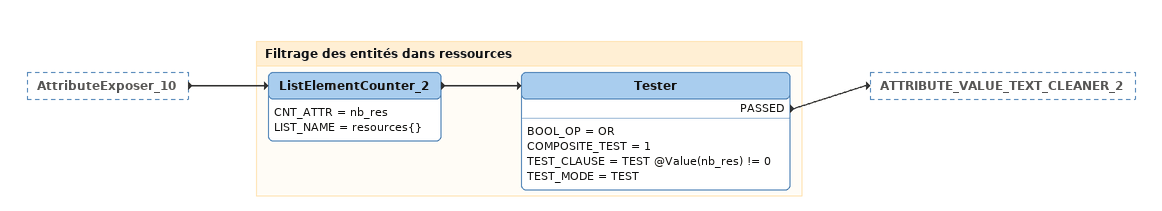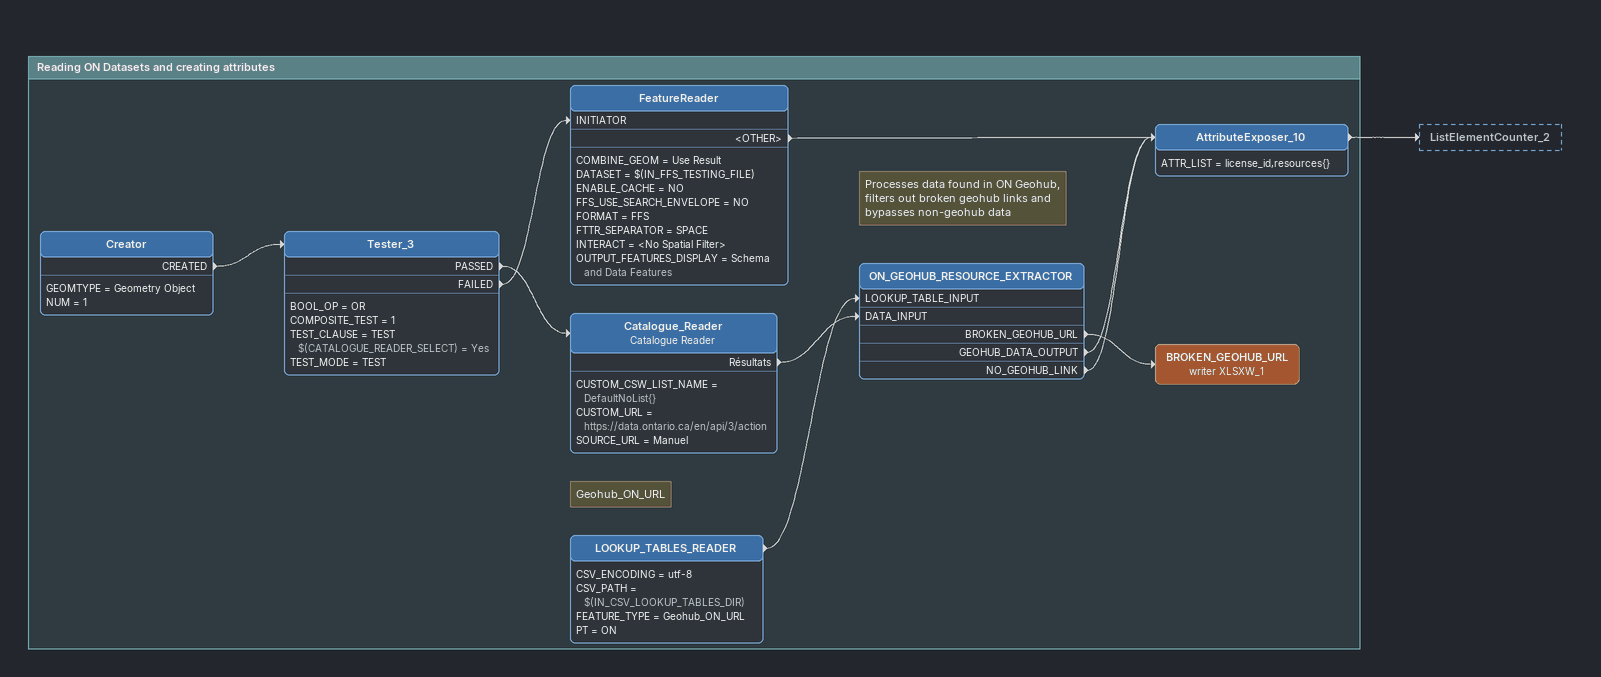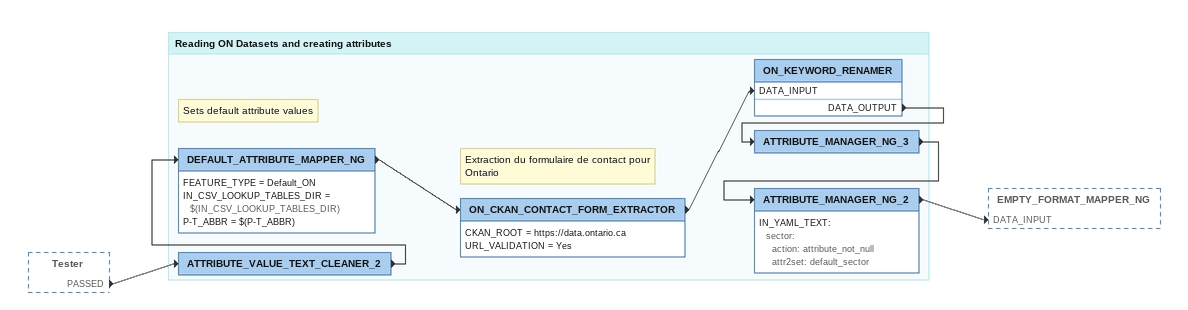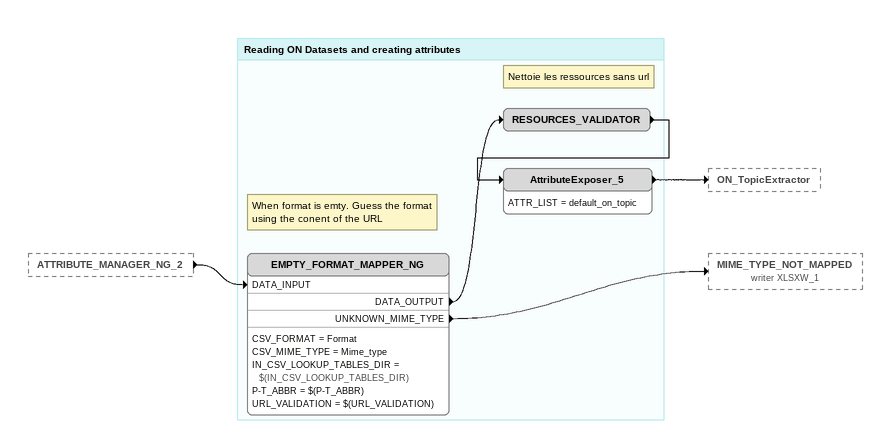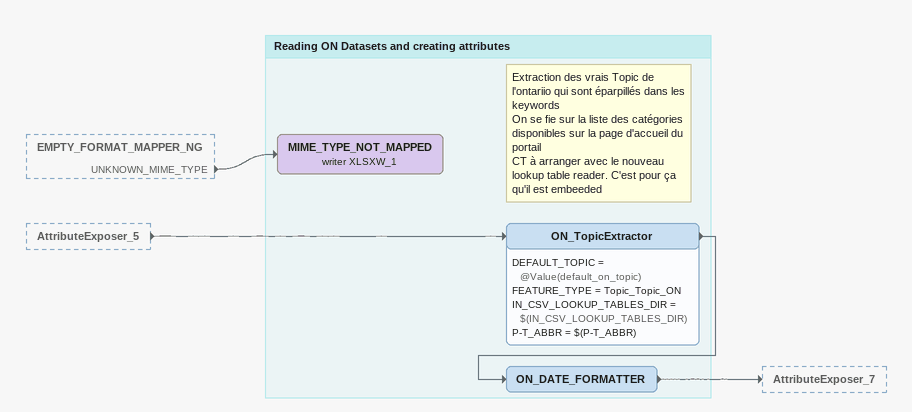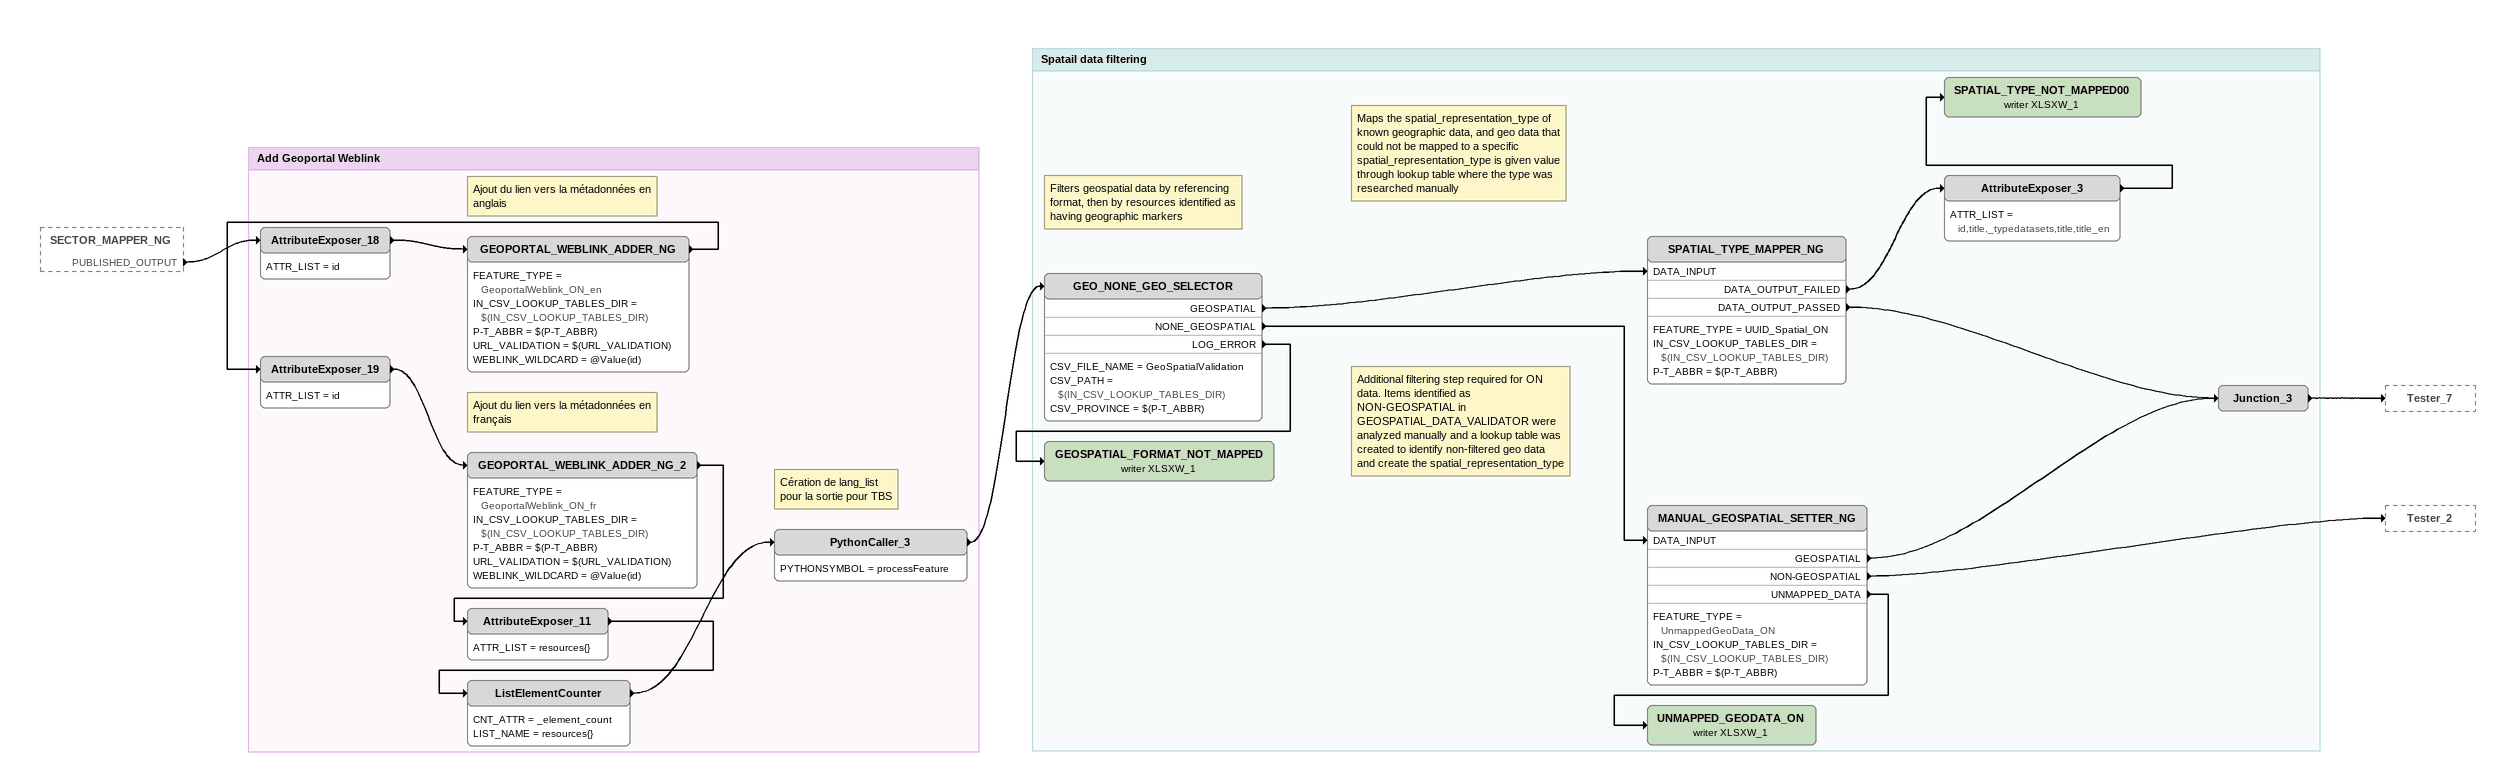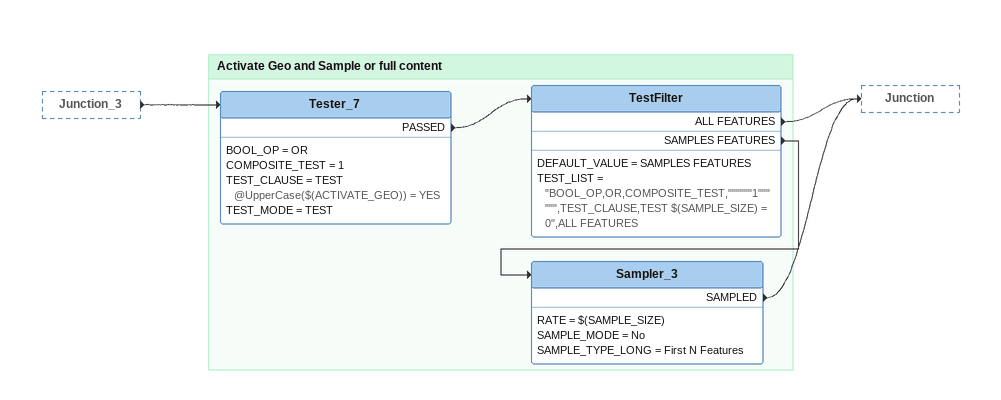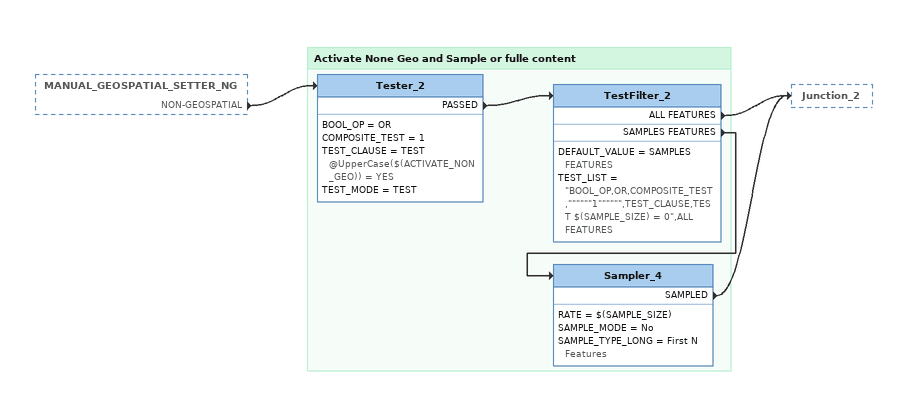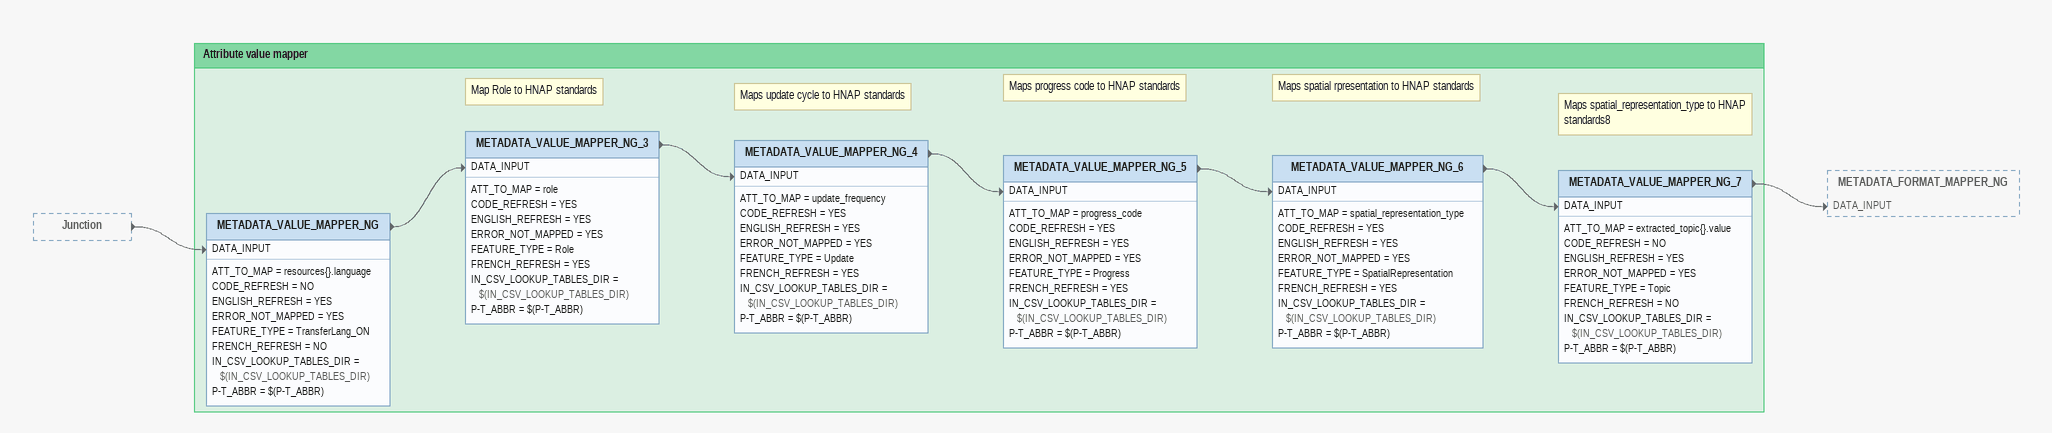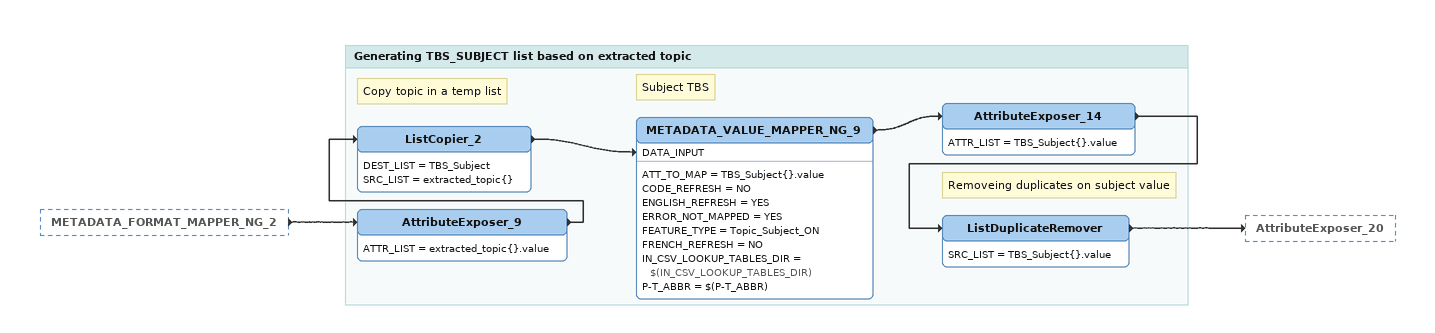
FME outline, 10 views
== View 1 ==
AttributeExposer_10 [outside]
    -> ListElementCounter_2

Bookmark: Filtrage des entités dans ressources
ListElementCounter_2
    CNT_ATTR = nb_res
    LIST_NAME = resources{}
    -> Tester
Tester
    BOOL_OP = OR
    COMPOSITE_TEST = 1
    TEST_CLAUSE = TEST @Value(nb_res) != 0
    TEST_MODE = TEST
    PASSED -> ATTRIBUTE_VALUE_TEXT_CLEANER_2

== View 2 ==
Bookmark: Reading ON Datasets and creating attributes
Creator
    GEOMTYPE = Geometry Object
    NUM = 1
    CREATED -> Tester_3
Tester_3
    BOOL_OP = OR
    COMPOSITE_TEST = 1
    TEST_CLAUSE = TEST $(CATALOGUE_READER_SELECT) = Yes
    TEST_MODE = TEST
    PASSED -> Catalogue_Reader
    FAILED -> FeatureReader [INITIATOR]
FeatureReader
    COMBINE_GEOM = Use Result
    DATASET = $(IN_FFS_TESTING_FILE)
    ENABLE_CACHE = NO
    FFS_USE_SEARCH_ENVELOPE = NO
    FORMAT = FFS
    FTTR_SEPARATOR = SPACE
    INTERACT = <No Spatial Filter>
    OUTPUT_FEATURES_DISPLAY = Schema and Data Features
    <OTHER> -> AttributeExposer_10
Catalogue_Reader: Catalogue Reader
    CUSTOM_CSW_LIST_NAME = DefaultNoList{}
    CUSTOM_URL = https://data.ontario.ca/en/api/3/action
    SOURCE_URL = Manuel
    Résultats -> ON_GEOHUB_RESOURCE_EXTRACTOR [DATA_INPUT]
Note: Geohub_ON_URL
LOOKUP_TABLES_READER
    CSV_ENCODING = utf-8
    CSV_PATH = $(IN_CSV_LOOKUP_TABLES_DIR)
    FEATURE_TYPE = Geohub_ON_URL
    PT = ON
    -> ON_GEOHUB_RESOURCE_EXTRACTOR [LOOKUP_TABLE_INPUT]
Note: Processes data found in ON Geohub, filters out broken geohub links and bypasses non-geohub data
ON_GEOHUB_RESOURCE_EXTRACTOR
    BROKEN_GEOHUB_URL -> BROKEN_GEOHUB_URL (writer XLSXW_1)
    GEOHUB_DATA_OUTPUT -> AttributeExposer_10
    NO_GEOHUB_LINK -> AttributeExposer_10
AttributeExposer_10
    ATTR_LIST = license_id,resources{}
    -> ListElementCounter_2
BROKEN_GEOHUB_URL (writer XLSXW_1)

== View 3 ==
Tester [outside]
    PASSED -> ATTRIBUTE_VALUE_TEXT_CLEANER_2

Bookmark: Reading ON Datasets and creating attributes
ATTRIBUTE_VALUE_TEXT_CLEANER_2
    -> DEFAULT_ATTRIBUTE_MAPPER_NG
Note: Sets default attribute values
DEFAULT_ATTRIBUTE_MAPPER_NG
    FEATURE_TYPE = Default_ON
    IN_CSV_LOOKUP_TABLES_DIR = $(IN_CSV_LOOKUP_TABLES_DIR)
    P-T_ABBR = $(P-T_ABBR)
    -> ON_CKAN_CONTACT_FORM_EXTRACTOR
Note: Extraction du formulaire de contact pour Ontario
ON_CKAN_CONTACT_FORM_EXTRACTOR
    CKAN_ROOT = https://data.ontario.ca
    URL_VALIDATION = Yes
    -> ON_KEYWORD_RENAMER [DATA_INPUT]
ON_KEYWORD_RENAMER
    DATA_OUTPUT -> ATTRIBUTE_MANAGER_NG_3
ATTRIBUTE_MANAGER_NG_3
    -> ATTRIBUTE_MANAGER_NG_2
ATTRIBUTE_MANAGER_NG_2
    IN_YAML_TEXT:
      sector:
        action: attribute_not_null
        attr2set: default_sector
    -> EMPTY_FORMAT_MAPPER_NG [DATA_INPUT]

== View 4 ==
ATTRIBUTE_MANAGER_NG_2 [outside]
    -> EMPTY_FORMAT_MAPPER_NG [DATA_INPUT]

Bookmark: Reading ON Datasets and creating attributes
Note: When format is emty. Guess the format using the conent of the URL
EMPTY_FORMAT_MAPPER_NG
    CSV_FORMAT = Format
    CSV_MIME_TYPE = Mime_type
    IN_CSV_LOOKUP_TABLES_DIR = $(IN_CSV_LOOKUP_TABLES_DIR)
    P-T_ABBR = $(P-T_ABBR)
    URL_VALIDATION = $(URL_VALIDATION)
    DATA_OUTPUT -> RESOURCES_VALIDATOR
    UNKNOWN_MIME_TYPE -> MIME_TYPE_NOT_MAPPED (writer XLSXW_1)
Note: Nettoie les ressources sans url
RESOURCES_VALIDATOR
    -> AttributeExposer_5
AttributeExposer_5
    ATTR_LIST = default_on_topic
    -> ON_TopicExtractor

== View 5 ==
EMPTY_FORMAT_MAPPER_NG [outside]
    UNKNOWN_MIME_TYPE -> MIME_TYPE_NOT_MAPPED (writer XLSXW_1)
AttributeExposer_5 [outside]
    -> ON_TopicExtractor

Bookmark: Reading ON Datasets and creating attributes
Note: Extraction des vrais Topic de l'ontariio qui sont éparpillés dans les keywords / On se fie sur la liste des catégories disponibles sur la page d'accueil du portail / CT à arranger avec le nouveau lookup table reader. C'est pour ça qu'il est embeeded
ON_TopicExtractor
    DEFAULT_TOPIC = @Value(default_on_topic)
    FEATURE_TYPE = Topic_Topic_ON
    IN_CSV_LOOKUP_TABLES_DIR = $(IN_CSV_LOOKUP_TABLES_DIR)
    P-T_ABBR = $(P-T_ABBR)
    -> ON_DATE_FORMATTER
ON_DATE_FORMATTER
    -> AttributeExposer_7
MIME_TYPE_NOT_MAPPED (writer XLSXW_1)

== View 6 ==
SECTOR_MAPPER_NG [outside]
    PUBLISHED_OUTPUT -> AttributeExposer_18

Bookmark: Add Geoportal Weblink
AttributeExposer_18
    ATTR_LIST = id
    -> GEOPORTAL_WEBLINK_ADDER_NG
Note: Ajout du lien vers la métadonnées en anglais
GEOPORTAL_WEBLINK_ADDER_NG
    FEATURE_TYPE = GeoportalWeblink_ON_en
    IN_CSV_LOOKUP_TABLES_DIR = $(IN_CSV_LOOKUP_TABLES_DIR)
    P-T_ABBR = $(P-T_ABBR)
    URL_VALIDATION = $(URL_VALIDATION)
    WEBLINK_WILDCARD = @Value(id)
    -> AttributeExposer_19
AttributeExposer_19
    ATTR_LIST = id
    -> GEOPORTAL_WEBLINK_ADDER_NG_2
Note: Ajout du lien vers la métadonnées en français
GEOPORTAL_WEBLINK_ADDER_NG_2
    FEATURE_TYPE = GeoportalWeblink_ON_fr
    IN_CSV_LOOKUP_TABLES_DIR = $(IN_CSV_LOOKUP_TABLES_DIR)
    P-T_ABBR = $(P-T_ABBR)
    URL_VALIDATION = $(URL_VALIDATION)
    WEBLINK_WILDCARD = @Value(id)
    -> AttributeExposer_11
AttributeExposer_11
    ATTR_LIST = resources{}
    -> ListElementCounter
ListElementCounter
    CNT_ATTR = _element_count
    LIST_NAME = resources{}
    -> PythonCaller_3
Note: Cération de lang_list / pour la sortie pour TBS
PythonCaller_3
    PYTHONSYMBOL = processFeature
    -> GEO_NONE_GEO_SELECTOR

Bookmark: Spatail data filtering
Note: Filters geospatial data by referencing format, then by resources identified as having geographic markers
GEO_NONE_GEO_SELECTOR
    CSV_FILE_NAME = GeoSpatialValidation
    CSV_PATH = $(IN_CSV_LOOKUP_TABLES_DIR)
    CSV_PROVINCE = $(P-T_ABBR)
    GEOSPATIAL -> SPATIAL_TYPE_MAPPER_NG [DATA_INPUT]
    NONE_GEOSPATIAL -> MANUAL_GEOSPATIAL_SETTER_NG [DATA_INPUT]
    LOG_ERROR -> GEOSPATIAL_FORMAT_NOT_MAPPED (writer XLSXW_1)
Note: Maps the spatial_representation_type of known geographic data, and geo data that could not be mapped to a specific spatial_representation_type is given value through lookup table where the type was researched manually
SPATIAL_TYPE_MAPPER_NG
    FEATURE_TYPE = UUID_Spatial_ON
    IN_CSV_LOOKUP_TABLES_DIR = $(IN_CSV_LOOKUP_TABLES_DIR)
    P-T_ABBR = $(P-T_ABBR)
    DATA_OUTPUT_FAILED -> AttributeExposer_3
    DATA_OUTPUT_PASSED -> Junction_3
AttributeExposer_3
    ATTR_LIST = id,title,_typedatasets,title,title_en
    -> SPATIAL_TYPE_NOT_MAPPED00 (writer XLSXW_1)
SPATIAL_TYPE_NOT_MAPPED00 (writer XLSXW_1)
GEOSPATIAL_FORMAT_NOT_MAPPED (writer XLSXW_1)
Note: Additional filtering step required for ON data. Items identified as NON-GEOSPATIAL in GEOSPATIAL_DATA_VALIDATOR were analyzed manually and a lookup table was created to identify non-filtered geo data and create the spatial_representation_type
MANUAL_GEOSPATIAL_SETTER_NG
    FEATURE_TYPE = UnmappedGeoData_ON
    IN_CSV_LOOKUP_TABLES_DIR = $(IN_CSV_LOOKUP_TABLES_DIR)
    P-T_ABBR = $(P-T_ABBR)
    GEOSPATIAL -> Junction_3
    NON-GEOSPATIAL -> Tester_2
    UNMAPPED_DATA -> UNMAPPED_GEODATA_ON (writer XLSXW_1)
Junction_3
    -> Tester_7
UNMAPPED_GEODATA_ON (writer XLSXW_1)

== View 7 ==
Junction_3 [outside]
    -> Tester_7

Bookmark: Activate Geo and Sample or full content
Tester_7
    BOOL_OP = OR
    COMPOSITE_TEST = 1
    TEST_CLAUSE = TEST @UpperCase($(ACTIVATE_GEO)) = YES
    TEST_MODE = TEST
    PASSED -> TestFilter
TestFilter
    DEFAULT_VALUE = SAMPLES FEATURES
    TEST_LIST = "BOOL_OP,OR,COMPOSITE_TEST,""""""1"""""",TEST_CLAUSE,TEST $(SAMPLE_SIZE) = 0",ALL FEATURES
    ALL FEATURES -> Junction
    SAMPLES FEATURES -> Sampler_3
Sampler_3
    RATE = $(SAMPLE_SIZE)
    SAMPLE_MODE = No
    SAMPLE_TYPE_LONG = First N Features
    SAMPLED -> Junction

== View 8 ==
MANUAL_GEOSPATIAL_SETTER_NG [outside]
    NON-GEOSPATIAL -> Tester_2

Bookmark: Activate None Geo and Sample or fulle content
Tester_2
    BOOL_OP = OR
    COMPOSITE_TEST = 1
    TEST_CLAUSE = TEST @UpperCase($(ACTIVATE_NON_GEO)) = YES
    TEST_MODE = TEST
    PASSED -> TestFilter_2
TestFilter_2
    DEFAULT_VALUE = SAMPLES FEATURES
    TEST_LIST = "BOOL_OP,OR,COMPOSITE_TEST,""""""1"""""",TEST_CLAUSE,TEST $(SAMPLE_SIZE) = 0",ALL FEATURES
    ALL FEATURES -> Junction_2
    SAMPLES FEATURES -> Sampler_4
Sampler_4
    RATE = $(SAMPLE_SIZE)
    SAMPLE_MODE = No
    SAMPLE_TYPE_LONG = First N Features
    SAMPLED -> Junction_2

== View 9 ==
Junction [outside]
    -> METADATA_VALUE_MAPPER_NG [DATA_INPUT]

Bookmark: Attribute value mapper
METADATA_VALUE_MAPPER_NG
    ATT_TO_MAP = resources{}.language
    CODE_REFRESH = NO
    ENGLISH_REFRESH = YES
    ERROR_NOT_MAPPED = YES
    FEATURE_TYPE = TransferLang_ON
    FRENCH_REFRESH = NO
    IN_CSV_LOOKUP_TABLES_DIR = $(IN_CSV_LOOKUP_TABLES_DIR)
    P-T_ABBR = $(P-T_ABBR)
    -> METADATA_VALUE_MAPPER_NG_3 [DATA_INPUT]
Note: Map Role to HNAP standards
METADATA_VALUE_MAPPER_NG_3
    ATT_TO_MAP = role
    CODE_REFRESH = YES
    ENGLISH_REFRESH = YES
    ERROR_NOT_MAPPED = YES
    FEATURE_TYPE = Role
    FRENCH_REFRESH = YES
    IN_CSV_LOOKUP_TABLES_DIR = $(IN_CSV_LOOKUP_TABLES_DIR)
    P-T_ABBR = $(P-T_ABBR)
    -> METADATA_VALUE_MAPPER_NG_4 [DATA_INPUT]
Note: Maps update cycle to HNAP standards
METADATA_VALUE_MAPPER_NG_4
    ATT_TO_MAP = update_frequency
    CODE_REFRESH = YES
    ENGLISH_REFRESH = YES
    ERROR_NOT_MAPPED = YES
    FEATURE_TYPE = Update
    FRENCH_REFRESH = YES
    IN_CSV_LOOKUP_TABLES_DIR = $(IN_CSV_LOOKUP_TABLES_DIR)
    P-T_ABBR = $(P-T_ABBR)
    -> METADATA_VALUE_MAPPER_NG_5 [DATA_INPUT]
Note: Maps progress code to HNAP standards
METADATA_VALUE_MAPPER_NG_5
    ATT_TO_MAP = progress_code
    CODE_REFRESH = YES
    ENGLISH_REFRESH = YES
    ERROR_NOT_MAPPED = YES
    FEATURE_TYPE = Progress
    FRENCH_REFRESH = YES
    IN_CSV_LOOKUP_TABLES_DIR = $(IN_CSV_LOOKUP_TABLES_DIR)
    P-T_ABBR = $(P-T_ABBR)
    -> METADATA_VALUE_MAPPER_NG_6 [DATA_INPUT]
Note: Maps spatial rpresentation to HNAP standards
METADATA_VALUE_MAPPER_NG_6
    ATT_TO_MAP = spatial_representation_type
    CODE_REFRESH = YES
    ENGLISH_REFRESH = YES
    ERROR_NOT_MAPPED = YES
    FEATURE_TYPE = SpatialRepresentation
    FRENCH_REFRESH = YES
    IN_CSV_LOOKUP_TABLES_DIR = $(IN_CSV_LOOKUP_TABLES_DIR)
    P-T_ABBR = $(P-T_ABBR)
    -> METADATA_VALUE_MAPPER_NG_7 [DATA_INPUT]
Note: Maps spatial_representation_type to HNAP standards8
METADATA_VALUE_MAPPER_NG_7
    ATT_TO_MAP = extracted_topic{}.value
    CODE_REFRESH = NO
    ENGLISH_REFRESH = YES
    ERROR_NOT_MAPPED = YES
    FEATURE_TYPE = Topic
    FRENCH_REFRESH = NO
    IN_CSV_LOOKUP_TABLES_DIR = $(IN_CSV_LOOKUP_TABLES_DIR)
    P-T_ABBR = $(P-T_ABBR)
    -> METADATA_FORMAT_MAPPER_NG [DATA_INPUT]

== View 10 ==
METADATA_FORMAT_MAPPER_NG_2 [outside]
    -> AttributeExposer_9

Bookmark: Generating TBS_SUBJECT list based on extracted topic
AttributeExposer_9
    ATTR_LIST = extracted_topic{}.value
    -> ListCopier_2
Note: Copy topic in a temp list
ListCopier_2
    DEST_LIST = TBS_Subject
    SRC_LIST = extracted_topic{}
    -> METADATA_VALUE_MAPPER_NG_9 [DATA_INPUT]
Note: Subject TBS
METADATA_VALUE_MAPPER_NG_9
    ATT_TO_MAP = TBS_Subject{}.value
    CODE_REFRESH = NO
    ENGLISH_REFRESH = YES
    ERROR_NOT_MAPPED = YES
    FEATURE_TYPE = Topic_Subject_ON
    FRENCH_REFRESH = NO
    IN_CSV_LOOKUP_TABLES_DIR = $(IN_CSV_LOOKUP_TABLES_DIR)
    P-T_ABBR = $(P-T_ABBR)
    -> AttributeExposer_14
AttributeExposer_14
    ATTR_LIST = TBS_Subject{}.value
    -> ListDuplicateRemover
Note: Removeing duplicates on subject value
ListDuplicateRemover
    SRC_LIST = TBS_Subject{}.value
    -> AttributeExposer_20
